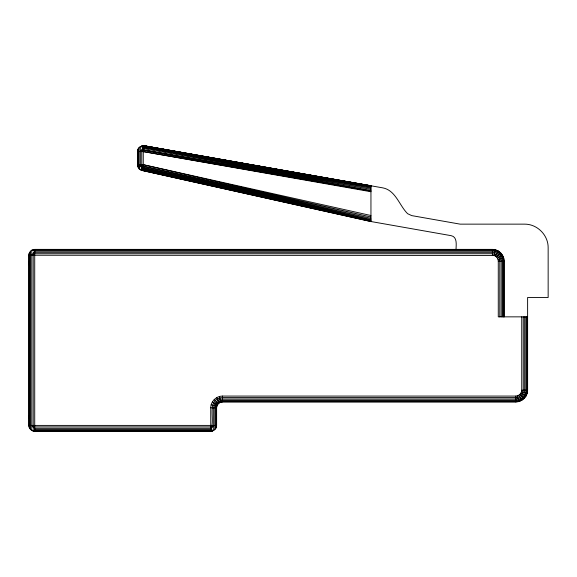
<?xml version="1.0" encoding="UTF-8"?>
<svg xmlns="http://www.w3.org/2000/svg" width="577" height="577" viewBox="0 0 577 577"><rect width="100%" height="100%" fill="white"/><g stroke="black" fill="none" stroke-linecap="round" stroke-linejoin="round"><path stroke-width="0.87" d="M456.025 249.379C456.14 244.785 457.46 236.902 451.178 235.676L370.946 221.525L141.992 170.424L139.23 168.953L137.614 166.263L137.607 150.07L139.122 147.438L140.341 146.508L144.293 145.808L382.854 187.878C394.913 190.194 398.902 203.76 406.035 211.99L407.586 213.685L411.718 215.61L460.136 224.143L524.681 224.143C537.237 224.064 548.229 235.055 548.15 247.612L548.15 297.494L527.616 297.494L527.616 390.203C527.652 396.486 522.156 401.981 515.874 401.938L222.484 401.938C219.347 401.917 216.599 404.665 216.62 407.809L216.62 425.408C216.642 428.552 213.894 431.3 210.749 431.279L34.721 431.279C31.576 431.3 28.828 428.552 28.85 425.408L28.85 255.243C28.828 252.106 31.576 249.358 34.721 249.379L492.405 249.379C498.687 249.336 504.183 254.832 504.139 261.114L504.139 316.852M28.85 418.368L29.182 415.837M210.749 431.279L210.749 407.809C210.713 401.527 216.209 396.031 222.484 396.074L515.874 396.074C519.019 396.089 521.767 393.341 521.745 390.203L521.745 316.852M144.156 146.587L370.946 187.2L143.269 147.438L141.754 145.923L370.946 186.458L143.269 145.721L143.269 164.697L141.992 170.424L370.946 221.496L370.946 185.78L144.293 145.808L143.269 151.592L137.405 151.592M142.166 169.66L139.23 168.953L140.341 164.697L140.341 146.508L143.269 147.438L141.754 151.592L141.754 164.697L142.945 166.183L370.946 218.308L142.634 167.561L140.341 164.697L142.166 169.66L370.946 220.998L140.514 169.876L142.166 169.66L370.946 220.327L142.368 168.751L140.341 164.697M527.616 316.852L498.276 316.852L498.276 261.114C498.261 258.518 496.429 256.13 493.926 255.445L495.441 249.776M139.122 147.438L139.122 164.697L138.242 167.719L138.191 148.657M503.945 316.852L503.945 261.114C503.981 254.94 498.578 249.538 492.405 249.574L33.199 249.574L34.721 251.096L33.199 255.243L33.199 425.408L34.721 429.562L33.199 431.077L212.271 431.077L210.749 429.562L34.721 429.562L31.785 430.492L31.785 250.166L34.721 251.096L492.405 251.096C497.771 251.06 502.459 255.748 502.423 261.114L502.423 316.852M138.191 164.697L137.614 166.263L137.607 150.07M524.681 316.852L524.681 390.203C524.709 394.913 520.591 399.032 515.874 399.003L222.484 399.003C217.774 398.974 213.656 403.092 213.685 407.809L213.685 430.492L210.749 429.562C215.733 420.027 205.621 398.858 222.484 397.589L515.874 397.589C519.834 397.618 523.289 394.156 523.267 390.203L523.267 316.852M495.34 256.029L498.276 250.952M31.785 255.243L34.721 251.096M140.341 151.592L143.269 147.438M210.749 429.562L213.685 425.408M496.552 256.96L500.706 252.813M497.489 258.179L502.567 255.243M143.356 146.363L141.754 145.923L143.615 145.736L197.384 155.451M33.199 431.077L34.721 430.492L210.749 430.492L212.271 431.077M498.074 259.592L503.743 258.078M137.405 164.697L143.269 164.697L370.946 215.517M28.85 255.243L493.926 255.445M498.276 261.114L504.139 261.114M521.745 390.203L527.616 390.203M210.749 407.809L216.62 407.809M28.85 425.408L216.62 425.408M143.269 145.923L370.946 185.808M143.781 148.7L143.269 148.657L141.754 151.592L143.536 150.092L370.946 189.292L143.781 148.7L370.946 188.167L143.99 147.503M370.946 185.96L143.954 145.765M370.946 191.737L143.269 151.592L370.946 191.117L143.536 150.092L370.946 190.489M199.159 155.768L207.129 157.182M208.896 157.499L210.67 157.809M212.437 158.127L216.865 158.913M218.64 159.23L220.407 159.54M222.181 159.858L223.948 160.175M228.377 160.961L230.151 161.271M231.918 161.589L233.692 161.906M238.121 162.692L239.888 163.002M241.662 163.32L243.429 163.637M247.858 164.423L249.632 164.741M251.399 165.051L253.173 165.368M257.602 166.154L259.369 166.472M261.143 166.782L262.91 167.099M267.339 167.885L269.113 168.203M270.88 168.513L272.654 168.83M277.083 169.616L278.85 169.934M280.624 170.244L282.391 170.561M286.819 171.347L288.594 171.665M290.361 171.975L292.135 172.292M296.564 173.078L298.331 173.396M300.105 173.706L301.872 174.023M306.3 174.809L308.075 175.127M309.842 175.437L311.616 175.754M316.045 176.54L317.812 176.858M319.586 177.168L321.353 177.485M329.323 178.899L331.097 179.216M142.368 168.751L370.946 219.411L142.634 167.561M142.945 166.183L370.946 216.981L143.269 164.697M521.543 391.725L527.212 393.24M211.153 404.773L216.822 406.287M33.199 249.574L34.721 250.166L492.405 250.166C498.268 250.122 503.389 255.25 503.353 261.114L503.353 316.852M526.044 396.074L520.959 393.139M212.322 401.938L217.406 404.874M520.028 394.351L524.176 398.498M214.19 399.508L218.337 403.655M31.785 425.408L34.721 429.562M518.81 395.288L521.745 400.366M216.62 397.647L219.556 402.724M517.396 395.872L518.918 401.542M219.448 396.471L220.969 402.14M28.85 262.283L29.182 264.814M139.122 164.697L139.23 168.953M527.414 316.852L527.414 390.203C527.45 396.377 522.048 401.78 515.874 401.736L222.484 401.736C219.238 401.722 216.397 404.556 216.418 407.809L216.418 426.93M526.83 316.852L526.83 390.203C526.866 396.06 521.738 401.188 515.874 401.152L222.484 401.152C218.928 401.13 215.812 404.246 215.834 407.809L215.834 428.343M525.892 316.852L525.892 390.203C525.928 395.562 521.24 400.25 515.874 400.222L222.484 400.222C218.431 400.193 214.875 403.749 214.904 407.809L214.904 429.562M515.874 396.074L515.874 401.938M501.211 316.852L501.211 261.114C501.24 256.404 497.114 252.279 492.405 252.308L34.721 252.308L33.199 255.243L34.721 253.729L492.405 253.729C496.357 253.7 499.819 257.162 499.79 261.114L499.79 316.852M492.405 249.379L492.405 255.243M222.484 396.074L222.484 401.938M34.721 249.379L34.721 431.279M30.567 251.096L30.567 429.562M29.636 252.308L29.636 428.343M29.052 253.729L29.052 426.93M212.271 425.408L210.749 428.343L34.721 428.343L33.199 425.408L34.721 426.93L210.749 426.93L212.271 425.408"/></g></svg>
